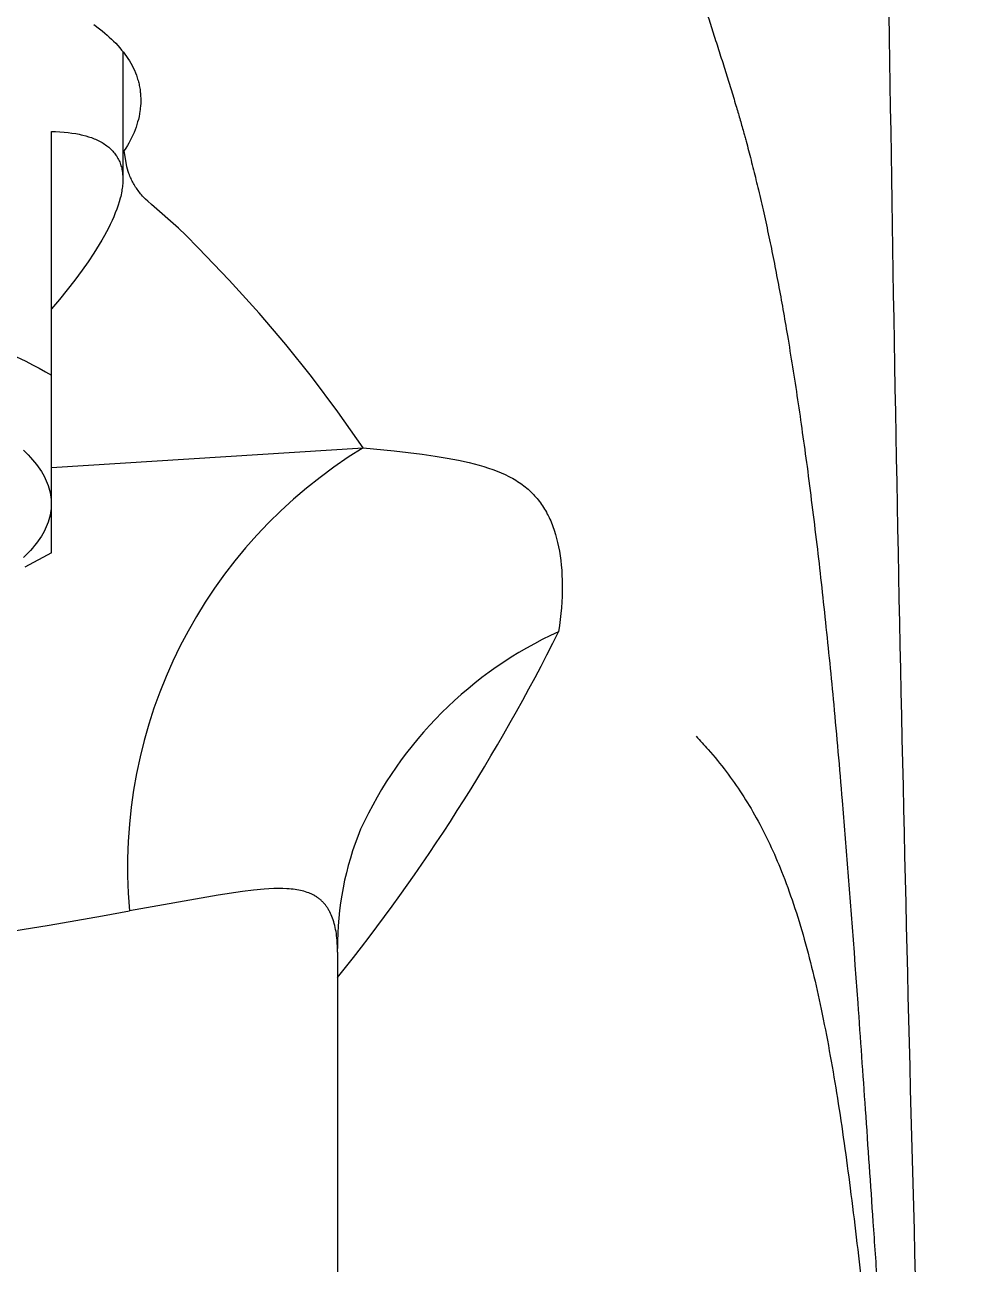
# Model space of a CAD drawing. Extents: x 9368 to 9962, y -5808 to -5388.
# Drawn here: x 9756.95 to 9770.22, y -5591.35 to -5574.03 of the extents above; entities that cross this region are included whole.
import ezdxf

# ---------------------------------------------------------------- set-up
doc = ezdxf.new("R2010")
doc.units = 0
doc.header["$LTSCALE"] = 7
doc.header["$MEASUREMENT"] = 0
doc.layers.get('0').update_dxf_attribs({"color": 2, "linetype": 'CONTINUOUS'})
for name, color, linetype in [('D', 2, 'CONTINUOUS'), ('Make2D 표시선', 7, 'CONTINUOUS'), ('Make2D 표시선 - Tangent', 7, 'CONTINUOUS')]:
    doc.layers.add(name, color=color, linetype=linetype)

msp = doc.modelspace()

# ---------------------------------------------------------------- linework, layer by layer
at = {"color": 7, "linetype": 'Continuous'}
msp.add_open_spline([(9768.917, -5562.746), (9768.94, -5565.695), (9769.018, -5575.616), (9769.378, -5592.836), (9769.89, -5607.146), (9770.216, -5614.487), (9770.218, -5614.532)], degree=3, knots=[0, 0, 0, 0, 8.8479, 29.761276, 51.669682, 51.805138, 51.805138, 51.805138, 51.805138], dxfattribs=at)
at = {"layer": 'D'}
msp.add_spline([(9763.09, -5561.768), (9763.104, -5561.927), (9763.145, -5562.347), (9763.186, -5562.753), (9763.226, -5563.113), (9763.266, -5563.462), (9763.311, -5563.82), (9763.356, -5564.164), (9763.399, -5564.468), (9763.443, -5564.759), (9763.488, -5565.043), (9763.534, -5565.312), (9763.586, -5565.59), (9763.637, -5565.851), (9763.661, -5565.964), (9763.685, -5566.075), (9763.709, -5566.182), (9763.733, -5566.287), (9763.757, -5566.389), (9763.78, -5566.488), (9763.804, -5566.586), (9763.828, -5566.681), (9763.842, -5566.735), (9763.856, -5566.789), (9763.884, -5566.895), (9763.896, -5566.943), (9763.909, -5566.99), (9763.921, -5567.037), (9763.934, -5567.083), (9763.96, -5567.177), (9763.973, -5567.223), (9763.986, -5567.268), (9763.999, -5567.313), (9764.012, -5567.358), (9764.038, -5567.445), (9764.056, -5567.504), (9764.074, -5567.562), (9764.092, -5567.618), (9764.11, -5567.674), (9764.181, -5567.884), (9764.253, -5568.075), (9764.325, -5568.249), (9764.382, -5568.384), (9764.44, -5568.516), (9764.492, -5568.636), (9764.543, -5568.756), (9764.644, -5568.994), (9764.694, -5569.113), (9764.744, -5569.231), (9764.794, -5569.351), (9764.844, -5569.47), (9764.942, -5569.708), (9764.993, -5569.832), (9765.043, -5569.955), (9765.143, -5570.202), (9765.351, -5570.726), (9765.452, -5570.987), (9765.553, -5571.248), (9765.598, -5571.367), (9765.642, -5571.485), (9765.687, -5571.603), (9765.731, -5571.722), (9765.818, -5571.958), (9765.862, -5572.076), (9765.905, -5572.194), (9765.997, -5572.45), (9766.088, -5572.706), (9766.177, -5572.963), (9766.265, -5573.219), (9766.428, -5573.702), (9766.585, -5574.186), (9766.664, -5574.433), (9766.742, -5574.681), (9766.815, -5574.918), (9766.852, -5575.037), (9766.888, -5575.157), (9766.942, -5575.338), (9766.968, -5575.431), (9766.995, -5575.525), (9767.012, -5575.588), (9767.03, -5575.653), (9767.065, -5575.784), (9767.099, -5575.918), (9767.134, -5576.055), (9767.168, -5576.194), (9767.202, -5576.336), (9767.239, -5576.495), (9767.276, -5576.656), (9767.349, -5576.991), (9767.383, -5577.155), (9767.417, -5577.323), (9767.449, -5577.488), (9767.481, -5577.656), (9767.545, -5578.005), (9767.607, -5578.368), (9767.679, -5578.809), (9767.75, -5579.268), (9767.816, -5579.726), (9767.882, -5580.203), (9767.95, -5580.736), (9768.018, -5581.289), (9768.079, -5581.823), (9768.139, -5582.375), (9768.254, -5583.528), (9768.314, -5584.188), (9768.372, -5584.871), (9768.59, -5587.701), (9768.695, -5589.189), (9768.803, -5590.758), (9768.864, -5591.649), (9768.926, -5592.564), (9768.983, -5593.412), (9769.012, -5593.843), (9769.042, -5594.279), (9769.102, -5595.164), (9769.164, -5596.069), (9769.304, -5598.113), (9769.369, -5599.085), (9769.435, -5600.075), (9769.504, -5601.138), (9769.573, -5602.221), (9769.634, -5603.229), (9769.696, -5604.252)], degree=3, dxfattribs=at)
msp.add_open_spline([(9766.331, -5583.972), (9766.388, -5584.033), (9766.535, -5584.191), (9766.751, -5584.457), (9766.977, -5584.776), (9767.252, -5585.233), (9767.49, -5585.751), (9767.7, -5586.324), (9767.901, -5586.986), (9768.112, -5587.891), (9768.317, -5589.053), (9768.495, -5590.324), (9768.628, -5591.467), (9768.735, -5592.466), (9768.813, -5593.267), (9768.876, -5593.935), (9768.923, -5594.461), (9768.972, -5595.003), (9769.032, -5595.695), (9769.134, -5596.9), (9769.235, -5598.142), (9769.332, -5599.42), (9769.401, -5600.357), (9769.446, -5600.982), (9769.467, -5601.288)], degree=3, knots=[0, 0, 0, 0, 0.249043, 0.648498, 1.028129, 1.419489, 2.24787, 2.733144, 3.248023, 4.322157, 5.518595, 6.788655, 8.170835, 8.970634, 9.803978, 10.584398, 10.983382, 11.388217, 12.215735, 13.06778, 15.016958, 15.954017, 16.91383, 17.83437, 17.83437, 17.83437, 17.83437], dxfattribs=at)
at = {"layer": 'Make2D 표시선'}
for p, q in [((9758.32, -5574.401), (9758.32, -5576.158)), ((9757.322, -5578.925), (9757.322, -5575.517)), ((9758.339, -5575.786), (9758.32, -5575.814)), ((9757.322, -5581.406), (9757.322, -5578.925)), ((9757.322, -5581.406), (9756.95, -5581.607)), ((9761.321, -5586.987), (9761.321, -5592.316))]:
    msp.add_line(p, q, dxfattribs=at)
for points in [[(9757.915, -5574.024), (9757.993, -5574.082), (9758.031, -5574.113), (9758.069, -5574.144), (9758.1, -5574.171), (9758.131, -5574.199), (9758.162, -5574.227), (9758.191, -5574.257), (9758.221, -5574.286), (9758.249, -5574.317), (9758.277, -5574.348), (9758.303, -5574.38), (9758.327, -5574.409), (9758.349, -5574.439), (9758.371, -5574.469), (9758.392, -5574.5), (9758.412, -5574.532), (9758.431, -5574.564), (9758.449, -5574.597), (9758.466, -5574.63), (9758.482, -5574.664), (9758.496, -5574.699), (9758.509, -5574.734), (9758.516, -5574.751), (9758.522, -5574.769), (9758.527, -5574.787), (9758.532, -5574.805), (9758.537, -5574.823), (9758.542, -5574.841), (9758.546, -5574.859), (9758.55, -5574.877), (9758.554, -5574.896), (9758.557, -5574.914), (9758.56, -5574.932), (9758.562, -5574.949), (9758.564, -5574.967), (9758.566, -5574.985), (9758.568, -5575.002), (9758.569, -5575.02), (9758.57, -5575.056), (9758.571, -5575.091), (9758.57, -5575.127), (9758.568, -5575.162), (9758.564, -5575.198), (9758.562, -5575.217), (9758.559, -5575.236), (9758.553, -5575.274), (9758.546, -5575.311), (9758.537, -5575.349), (9758.527, -5575.386), (9758.516, -5575.422), (9758.504, -5575.459), (9758.491, -5575.495), (9758.476, -5575.533), (9758.459, -5575.571), (9758.442, -5575.608), (9758.423, -5575.644), (9758.403, -5575.681), (9758.383, -5575.716), (9758.361, -5575.751), (9758.339, -5575.786)], [(9757.322, -5575.517), (9757.381, -5575.519), (9757.44, -5575.522), (9757.499, -5575.527), (9757.558, -5575.533), (9757.609, -5575.54), (9757.661, -5575.548), (9757.712, -5575.558), (9757.738, -5575.564), (9757.763, -5575.57), (9757.803, -5575.58), (9757.842, -5575.592), (9757.861, -5575.599), (9757.881, -5575.605), (9757.9, -5575.612), (9757.919, -5575.62), (9757.938, -5575.628), (9757.956, -5575.636), (9757.975, -5575.645), (9757.993, -5575.654), (9758.011, -5575.663), (9758.029, -5575.673), (9758.046, -5575.684), (9758.063, -5575.695), (9758.079, -5575.706), (9758.094, -5575.717), (9758.109, -5575.728), (9758.124, -5575.74), (9758.138, -5575.753), (9758.152, -5575.765), (9758.166, -5575.779), (9758.172, -5575.786), (9758.179, -5575.793), (9758.191, -5575.806), (9758.202, -5575.82), (9758.213, -5575.835), (9758.224, -5575.849), (9758.234, -5575.864), (9758.243, -5575.88), (9758.252, -5575.896), (9758.26, -5575.912), (9758.264, -5575.92), (9758.268, -5575.928), (9758.276, -5575.945), (9758.282, -5575.963), (9758.289, -5575.98), (9758.294, -5575.998), (9758.299, -5576.015), (9758.304, -5576.033), (9758.308, -5576.051), (9758.311, -5576.068), (9758.313, -5576.085), (9758.316, -5576.102), (9758.317, -5576.119), (9758.319, -5576.136), (9758.32, -5576.153), (9758.32, -5576.171), (9758.32, -5576.188), (9758.32, -5576.209), (9758.319, -5576.229), (9758.318, -5576.25), (9758.316, -5576.271), (9758.314, -5576.292), (9758.311, -5576.312), (9758.308, -5576.333), (9758.305, -5576.354), (9758.3, -5576.378), (9758.295, -5576.403), (9758.29, -5576.428), (9758.283, -5576.452), (9758.27, -5576.501), (9758.255, -5576.549), (9758.236, -5576.604), (9758.215, -5576.658), (9758.193, -5576.712), (9758.169, -5576.765), (9758.144, -5576.818), (9758.119, -5576.87), (9758.092, -5576.922), (9758.064, -5576.973), (9758.028, -5577.036), (9757.991, -5577.098), (9757.914, -5577.221), (9757.834, -5577.341), (9757.75, -5577.459), (9757.647, -5577.597), (9757.541, -5577.733), (9757.433, -5577.866), (9757.322, -5577.998)], [(9746.321, -5577.06), (9747.15, -5577.067), (9747.991, -5577.09), (9748.836, -5577.129), (9749.68, -5577.184), (9750.515, -5577.256), (9751.334, -5577.344), (9752.13, -5577.448), (9752.896, -5577.568), (9753.626, -5577.702), (9754.313, -5577.849), (9754.952, -5578.008), (9755.253, -5578.092), (9755.54, -5578.177), (9755.813, -5578.266), (9756.072, -5578.356), (9756.317, -5578.447), (9756.547, -5578.541), (9756.763, -5578.635), (9756.964, -5578.731), (9757.059, -5578.779), (9757.15, -5578.828), (9757.238, -5578.876), (9757.322, -5578.925)], [(9756.932, -5579.973), (9756.966, -5580.006), (9756.998, -5580.039), (9757.029, -5580.073), (9757.059, -5580.106), (9757.086, -5580.139), (9757.112, -5580.172), (9757.137, -5580.205), (9757.16, -5580.238), (9757.181, -5580.271), (9757.2, -5580.304), (9757.219, -5580.337), (9757.235, -5580.37), (9757.25, -5580.402), (9757.264, -5580.435), (9757.276, -5580.467), (9757.286, -5580.5), (9757.296, -5580.532), (9757.303, -5580.564), (9757.309, -5580.596), (9757.314, -5580.628), (9757.318, -5580.66), (9757.32, -5580.692), (9757.32, -5580.723), (9757.32, -5580.755), (9757.318, -5580.786), (9757.314, -5580.818), (9757.309, -5580.85), (9757.303, -5580.882), (9757.296, -5580.914), (9757.286, -5580.947), (9757.276, -5580.979), (9757.264, -5581.011), (9757.25, -5581.044), (9757.235, -5581.077), (9757.219, -5581.109), (9757.2, -5581.142), (9757.181, -5581.175), (9757.16, -5581.208), (9757.137, -5581.241), (9757.112, -5581.274), (9757.086, -5581.307), (9757.059, -5581.34), (9757.029, -5581.374), (9756.998, -5581.407), (9756.966, -5581.44), (9756.932, -5581.473)]]:
    msp.add_lwpolyline(points, dxfattribs=at)
msp.add_arc((9765.63, -5586.905), 4.31, 157.7125, 180.4561, dxfattribs=at)
at = {"layer": 'Make2D 표시선 - Tangent'}
msp.add_line((9757.322, -5580.217), (9761.677, -5579.941), dxfattribs=at)
for points in [[(9761.677, -5579.941), (9761.325, -5579.437), (9760.956, -5578.944), (9760.598, -5578.497), (9760.227, -5578.06), (9759.808, -5577.595), (9759.375, -5577.143), (9759.201, -5576.97), (9759.097, -5576.872), (9758.721, -5576.541), (9758.669, -5576.494), (9758.639, -5576.465), (9758.61, -5576.436), (9758.596, -5576.421), (9758.583, -5576.405), (9758.569, -5576.39), (9758.556, -5576.374), (9758.544, -5576.359), (9758.532, -5576.343), (9758.521, -5576.327), (9758.51, -5576.312), (9758.499, -5576.295), (9758.489, -5576.279), (9758.479, -5576.262), (9758.469, -5576.246), (9758.46, -5576.229), (9758.451, -5576.212), (9758.443, -5576.195), (9758.435, -5576.178), (9758.427, -5576.161), (9758.42, -5576.143), (9758.413, -5576.125), (9758.406, -5576.108), (9758.401, -5576.092), (9758.396, -5576.076), (9758.386, -5576.044), (9758.378, -5576.011), (9758.37, -5575.979), (9758.361, -5575.931), (9758.339, -5575.786)], [(9761.677, -5579.941), (9762.114, -5579.984), (9762.505, -5580.03), (9762.685, -5580.056), (9762.854, -5580.084), (9763.013, -5580.114), (9763.162, -5580.147), (9763.232, -5580.165), (9763.301, -5580.183), (9763.367, -5580.202), (9763.43, -5580.223), (9763.492, -5580.244), (9763.551, -5580.266), (9763.607, -5580.289), (9763.662, -5580.314), (9763.714, -5580.339), (9763.74, -5580.353), (9763.765, -5580.366), (9763.789, -5580.38), (9763.813, -5580.394), (9763.836, -5580.409), (9763.859, -5580.423), (9763.881, -5580.439), (9763.902, -5580.454), (9763.924, -5580.47), (9763.944, -5580.486), (9763.964, -5580.503), (9763.984, -5580.52), (9764.003, -5580.537), (9764.022, -5580.554), (9764.04, -5580.572), (9764.058, -5580.591), (9764.075, -5580.61), (9764.092, -5580.629), (9764.109, -5580.648), (9764.125, -5580.668), (9764.141, -5580.688), (9764.156, -5580.709), (9764.171, -5580.73), (9764.185, -5580.752), (9764.2, -5580.773), (9764.213, -5580.796), (9764.227, -5580.818), (9764.24, -5580.841), (9764.252, -5580.865), (9764.265, -5580.888), (9764.276, -5580.913), (9764.288, -5580.937), (9764.299, -5580.962), (9764.31, -5580.988), (9764.32, -5581.013), (9764.33, -5581.04), (9764.349, -5581.093), (9764.366, -5581.149), (9764.382, -5581.205), (9764.396, -5581.264), (9764.409, -5581.324), (9764.421, -5581.386), (9764.431, -5581.45), (9764.44, -5581.515), (9764.447, -5581.582), (9764.453, -5581.65), (9764.457, -5581.72), (9764.46, -5581.791), (9764.461, -5581.864), (9764.461, -5581.939), (9764.459, -5582.016), (9764.455, -5582.094), (9764.449, -5582.174), (9764.442, -5582.255), (9764.432, -5582.339), (9764.421, -5582.423), (9764.408, -5582.51)], [(9761.321, -5586.987), (9761.32, -5586.918), (9761.316, -5586.852), (9761.314, -5586.82), (9761.311, -5586.789), (9761.308, -5586.758), (9761.304, -5586.728), (9761.299, -5586.699), (9761.294, -5586.671), (9761.288, -5586.643), (9761.282, -5586.616), (9761.275, -5586.59), (9761.268, -5586.564), (9761.26, -5586.539), (9761.251, -5586.515), (9761.242, -5586.491), (9761.233, -5586.469), (9761.223, -5586.446), (9761.212, -5586.425), (9761.206, -5586.415), (9761.201, -5586.404), (9761.195, -5586.394), (9761.189, -5586.384), (9761.183, -5586.375), (9761.176, -5586.365), (9761.17, -5586.356), (9761.163, -5586.346), (9761.157, -5586.337), (9761.15, -5586.328), (9761.143, -5586.32), (9761.136, -5586.311), (9761.128, -5586.303), (9761.121, -5586.295), (9761.113, -5586.287), (9761.105, -5586.279), (9761.098, -5586.271), (9761.09, -5586.264), (9761.081, -5586.257), (9761.073, -5586.25), (9761.064, -5586.243), (9761.056, -5586.236), (9761.047, -5586.23), (9761.038, -5586.223), (9761.029, -5586.217), (9761.02, -5586.211), (9761.01, -5586.205), (9761.001, -5586.2), (9760.991, -5586.194), (9760.981, -5586.189), (9760.971, -5586.184), (9760.961, -5586.179), (9760.951, -5586.174), (9760.94, -5586.169), (9760.93, -5586.165), (9760.919, -5586.161), (9760.897, -5586.153), (9760.874, -5586.145), (9760.851, -5586.138), (9760.827, -5586.132), (9760.803, -5586.126), (9760.778, -5586.121), (9760.752, -5586.117), (9760.726, -5586.113), (9760.699, -5586.109), (9760.671, -5586.106), (9760.643, -5586.104), (9760.614, -5586.102), (9760.555, -5586.1), (9760.493, -5586.099), (9760.429, -5586.101), (9760.362, -5586.104), (9760.293, -5586.109), (9760.148, -5586.123), (9759.993, -5586.142), (9759.654, -5586.194), (9758.412, -5586.409)]]:
    msp.add_lwpolyline(points, dxfattribs=at)
for centre, radius, start, end in [((9765.245, -5585.801), 6.86, 121.3349, 185.0894), ((9740.315, -5570.522), 26.912, 321.312, 333.5463), ((9766.73, -5587.601), 5.595, 114.5112, 155.3886), ((9746.278, -5521.666), 65.871, 270.03681, 280.61439)]:
    msp.add_arc(centre, radius, start, end, dxfattribs=at)

doc.saveas('drawing.dxf')
